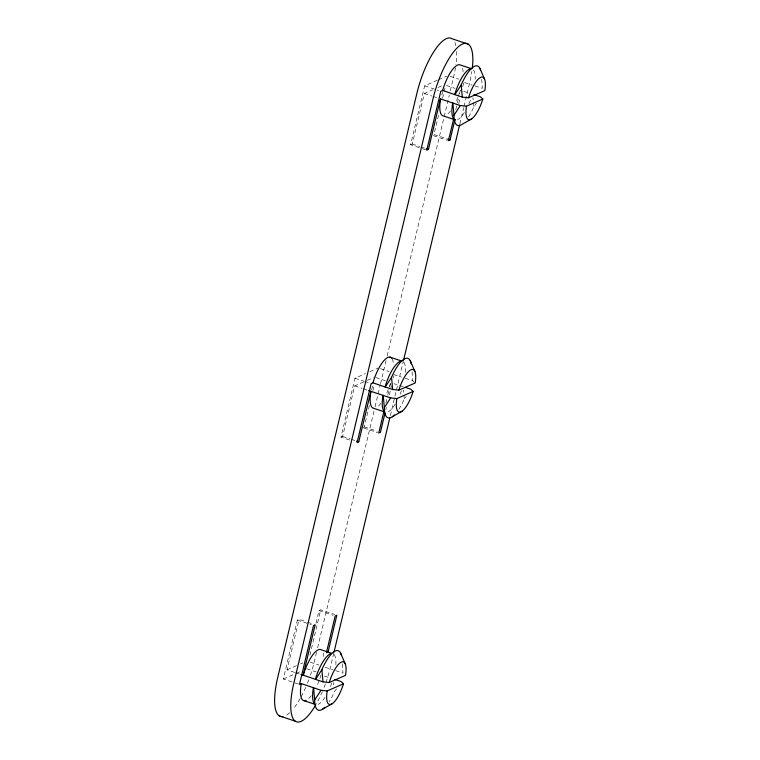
<?xml version="1.0" encoding="UTF-8"?>
<svg xmlns="http://www.w3.org/2000/svg" width="760" height="760" viewBox="0 0 760 760"><rect width="100%" height="100%" fill="white"/><g stroke="black" fill="none" stroke-linecap="round" stroke-linejoin="round"><path stroke-width="0.57" stroke-dasharray="3.8 2.85" d="M298.404 684.038L283.337 679.003L297.378 620.075L299.041 619.343L306.574 621.861M349.572 440.012L340.964 437.142L354.996 378.214L365.598 373.559M425.676 149.796L410.618 144.761L424.65 85.842L437.37 80.256M294.548 672.372L287.014 669.855L299.041 619.343M340.964 437.142L342.627 436.411L354.663 385.899L366.234 380.827M410.618 144.761L412.281 144.039L424.317 93.528L432.725 89.832M316.027 623.2L319.029 610.575L320.701 609.843L334.685 614.517M371.64 389.756L372.733 385.168M441.835 95.085L442.662 91.646M309.899 655.177L320.701 609.843M362.615 427.642L364.277 426.911L369.408 405.374M372.923 390.649L374.272 384.978M438.52 115.273L433.931 134.539L447.925 139.203M442.577 98.268L443.925 92.606M444.191 91.475L444.999 88.074M316.521 652.413L314.327 661.637A49.276 15.418 -71.5 0 1 310.412 675.203M317.623 647.795L374.775 407.901M375.05 406.752L380.266 384.835M380.541 383.686L386.042 360.62M387.134 356.003L449.236 95.352M450.338 90.734L453.634 76.893A49.276 15.418 -71.5 0 0 455.743 66.044M385.871 403.18L387.505 396.292M387.78 395.143L389.424 388.255M389.699 387.115L390.792 382.517M455.791 109.659L457.159 103.92M457.434 102.771L458.527 98.182M459.619 93.594L460.303 90.212A26.875 8.407 -71.5 0 1 458.299 96.149M385.823 409.63L386.365 407.369M389.329 394.905L391.495 385.833M393.385 377.901L393.917 375.639M458.717 103.664L460.066 97.993M462.764 86.659L464.113 80.997M333.763 653.192L330.467 667.033A49.276 15.418 -71.5 0 1 325.774 682.85M390.365 415.596L403.284 361.389M459.885 123.804L463.733 107.654M464.008 106.504L469.775 82.279A49.276 15.418 -71.5 0 0 471.884 71.44M468.521 116.926A31.359 9.813 -71.5 0 0 473.974 106.504L476.463 103.246M398.867 409.308A31.359 9.813 -71.5 0 0 404.32 398.876L406.182 396.435M336.537 688.807L334.666 691.248A31.359 9.813 -71.5 0 1 329.213 701.679M438.434 79.79L446.909 76.076M437.988 87.523L442.197 85.68M369.835 371.697L378.318 367.983M367.279 380.361L373.597 377.587M287.014 669.855L296.476 665.703M300.684 663.85L302.793 662.929M283.337 679.003L295.003 673.892M296.058 673.426L301.359 671.099M403.227 386.669L393.955 383.686M450.129 76.323L458.736 79.201M474.886 85.88L482.296 88.35L481.716 79.382M464.512 82.526L472.216 85.101M446.452 85.471L455.059 88.35M463.609 91.314L468.008 92.777M424.65 85.842L438.644 90.506M424.317 93.528L431.841 96.045M432.924 96.396L437.228 97.84M433.342 135.622L447.336 140.296M412.281 144.039L419.815 146.547M420.888 146.908L425.191 148.343M380.475 368.695L389.082 371.573M405.241 378.252L412.642 380.731L414.333 382.233M393.756 374.528L401.46 377.102M375.725 377.492L385.405 380.722M354.996 378.214L363.613 381.083M364.686 381.444L370.063 383.24M354.663 385.899L362.197 388.417M363.27 388.778L367.574 390.212M364.277 426.911L377.197 431.224M363.688 427.994L377.682 432.668M342.627 436.411L350.16 438.919M351.234 439.28L355.537 440.724M319.029 610.575L333.022 615.248M307.658 622.221L313.034 624.017M297.378 620.075L311.372 624.748M310.232 662.159L318.839 665.038M335.587 670.633L342.988 673.103L342.238 663.053M325.204 667.27L332.909 669.845M306.66 668.771L316.35 672.011M324.301 676.058L330.904 678.262M295.621 672.733L299.924 674.167M473.974 106.504L472.919 97.736M412.062 371.763L412.642 380.731M404.32 398.876L403.265 390.108M333.611 682.489L333.64 684.779M325.365 683.971A49.276 15.418 -71.5 0 1 323.247 689.472M322.354 691.6A49.276 15.418 -71.5 0 1 316.322 703.893M308.816 679.697A49.276 15.418 -71.5 0 1 307.097 684.076M305.748 687.268A49.276 15.418 -71.5 0 1 300.741 697.5M300.181 698.506A49.276 15.418 -71.5 0 1 292.819 709.384M289.674 712.709A49.276 15.418 -71.5 0 1 284.534 716.158M454.793 42.266A49.276 15.418 -71.5 0 1 456.161 47.063M456.627 51.442A49.276 15.418 -71.5 0 1 455.905 64.904M323.19 652.954A26.875 8.407 -71.5 0 1 323.76 656.554M320.995 674.956A26.875 8.407 -71.5 0 1 319.713 678.936M318.991 680.894A26.875 8.407 -71.5 0 1 316.616 686.527M311.286 695.637A26.875 8.407 -71.5 0 1 306.926 699.903M392.131 358.834A26.875 8.407 -71.5 0 1 393.414 364.183M390.345 383.572A26.875 8.407 -71.5 0 1 389.358 386.565M388.274 389.49A26.875 8.407 -71.5 0 1 386.27 394.155M380.931 403.256A26.875 8.407 -71.5 0 1 376.58 407.531M462.498 68.201A26.875 8.407 -71.5 0 1 463.068 71.811M457.928 97.118A26.875 8.407 -71.5 0 1 455.924 101.773M450.585 110.884A26.875 8.407 -71.5 0 1 446.234 115.159M334.134 654.588A26.875 8.407 -71.5 0 1 335.806 665.209M331.816 682.983A26.875 8.407 -71.5 0 1 329.954 687.809M325.023 697.328A26.875 8.407 -71.5 0 1 318.24 704.368M403.778 362.216A26.875 8.407 -71.5 0 1 405.46 372.837M401.47 390.611A26.875 8.407 -71.5 0 1 399.608 395.438M395.228 404.092A26.875 8.407 -71.5 0 1 387.885 411.996M473.433 69.844A26.875 8.407 -71.5 0 1 475.18 79.23M470.411 100.197A26.875 8.407 -71.5 0 1 468.853 104.006M464.331 112.585A26.875 8.407 -71.5 0 1 457.539 119.614"/><path stroke-width="1.14" d="M300.998 674.528L303.154 675.241L315.191 624.739L313.519 625.461L299.488 684.389L301.292 683.601L320.995 690.289L327.199 690.944L343.52 683.781L340.983 681.52L334.637 679.402M391.675 358.178A26.875 8.407 -71.5 0 0 372.951 382.812L371.146 383.601L357.105 442.529L358.767 441.798L370.947 391.229A26.875 8.407 -71.5 0 0 373.625 408.281L384.636 411.948M471.732 68.78L459.619 64.743A26.875 8.407 -71.5 0 0 442.605 90.44L440.791 91.228L426.759 150.157L428.421 149.425L440.458 98.914L460.303 105.545L466.507 106.191L482.828 99.037L480.291 96.776L473.945 94.648M326.42 652.697L335.179 615.961L336.841 615.239L327.93 652.631M383.952 411.217L378.755 433.029L380.427 432.298L385.016 413.031M452.703 102.894A26.875 8.407 -71.5 0 0 453.682 118.883L448.409 140.657L450.072 139.925L454.936 119.529M334.039 652.033L389.813 417.905M403.56 360.24L459.61 124.953M468.512 97.774A22.401 7.011 -71.5 0 1 480.681 77.359A22.401 7.011 -71.5 0 1 484.832 90.62L468.512 97.774L462.308 97.118L454.898 94.648L461.215 84.92A31.359 9.813 -71.5 0 1 480.577 70.262M460.303 105.545L453.986 115.273A31.359 9.813 -71.5 0 0 461.956 124.402L471.722 118.835M398.858 390.146A22.401 7.011 -71.5 0 1 411.027 369.731A22.401 7.011 -71.5 0 1 415.178 382.992L398.858 390.146L392.654 389.5L385.244 387.02L391.562 377.292A31.359 9.813 -71.5 0 1 411.198 363.907M405.346 387.381L410.637 389.148L413.174 391.409L396.853 398.572L390.649 397.917L384.332 407.645A31.359 9.813 -71.5 0 0 394.497 414.903M329.203 682.528A22.401 7.011 -71.5 0 1 341.373 662.112A22.401 7.011 -71.5 0 1 345.524 675.364L329.203 682.528L323 681.872L315.599 679.402L321.908 669.664A31.359 9.813 -71.5 0 1 341.278 655.006M320.995 690.289L314.678 700.017A31.359 9.813 -71.5 0 0 324.843 707.275M392.302 416.774L402.068 411.207M322.648 709.146L332.415 703.579M303.154 675.241L303.297 675.184A26.875 8.407 -71.5 0 1 320.312 649.486L331.322 653.163M468.264 44.175L452.124 38.788A49.276 15.418 -71.5 0 0 416.983 92.967L277.685 677.72A49.276 15.418 -71.5 0 0 282.844 716.614M442.605 90.44L454.898 94.648M455.392 119.947L443.279 115.9A26.875 8.407 -71.5 0 1 440.591 98.857M447.925 139.203L450.072 139.925M426.274 148.703L428.421 149.425M389.965 357.115L402.078 361.152M372.951 382.812L385.244 387.02M368.647 390.573L390.649 397.917M356.62 441.075L358.767 441.798M303.297 675.184L315.599 679.402M303.981 700.653L314.982 704.33M279.195 715.825L295.336 721.211M479.807 68.172L484.595 79.173M410.153 360.544L414.941 371.555M340.499 652.916L345.287 663.926M461.215 84.92L462.308 97.118M453.986 115.273L452.894 103.065M391.562 377.292L392.654 389.5M384.332 407.645L383.24 395.447M321.908 669.664L323 681.872M314.678 700.017L313.585 687.819M315.751 704.89A49.276 15.418 -71.5 0 1 294.49 720.508A49.276 15.418 -71.5 0 1 293.826 683.107L433.133 98.363A49.276 15.418 -71.5 0 1 459.401 45.913A49.276 15.418 -71.5 0 1 472.321 68.039M306.128 700.321A26.875 8.407 -71.5 0 1 301.292 683.601M314.374 703.627A26.875 8.407 -71.5 0 1 313.395 687.648M315.4 679.221A26.875 8.407 -71.5 0 1 330.267 653.856M384.028 411.255A26.875 8.407 -71.5 0 1 383.049 395.266M385.054 386.849A26.875 8.407 -71.5 0 1 399.921 361.484M454.708 94.477A26.875 8.407 -71.5 0 1 469.575 69.112M343.52 683.781A22.401 7.011 -71.5 0 1 331.351 704.197A22.401 7.011 -71.5 0 1 327.199 690.944M413.174 391.409A22.401 7.011 -71.5 0 1 400.995 411.825A22.401 7.011 -71.5 0 1 396.853 398.572M482.828 99.037A22.401 7.011 -71.5 0 1 470.649 119.453A22.401 7.011 -71.5 0 1 466.507 106.191"/></g></svg>
